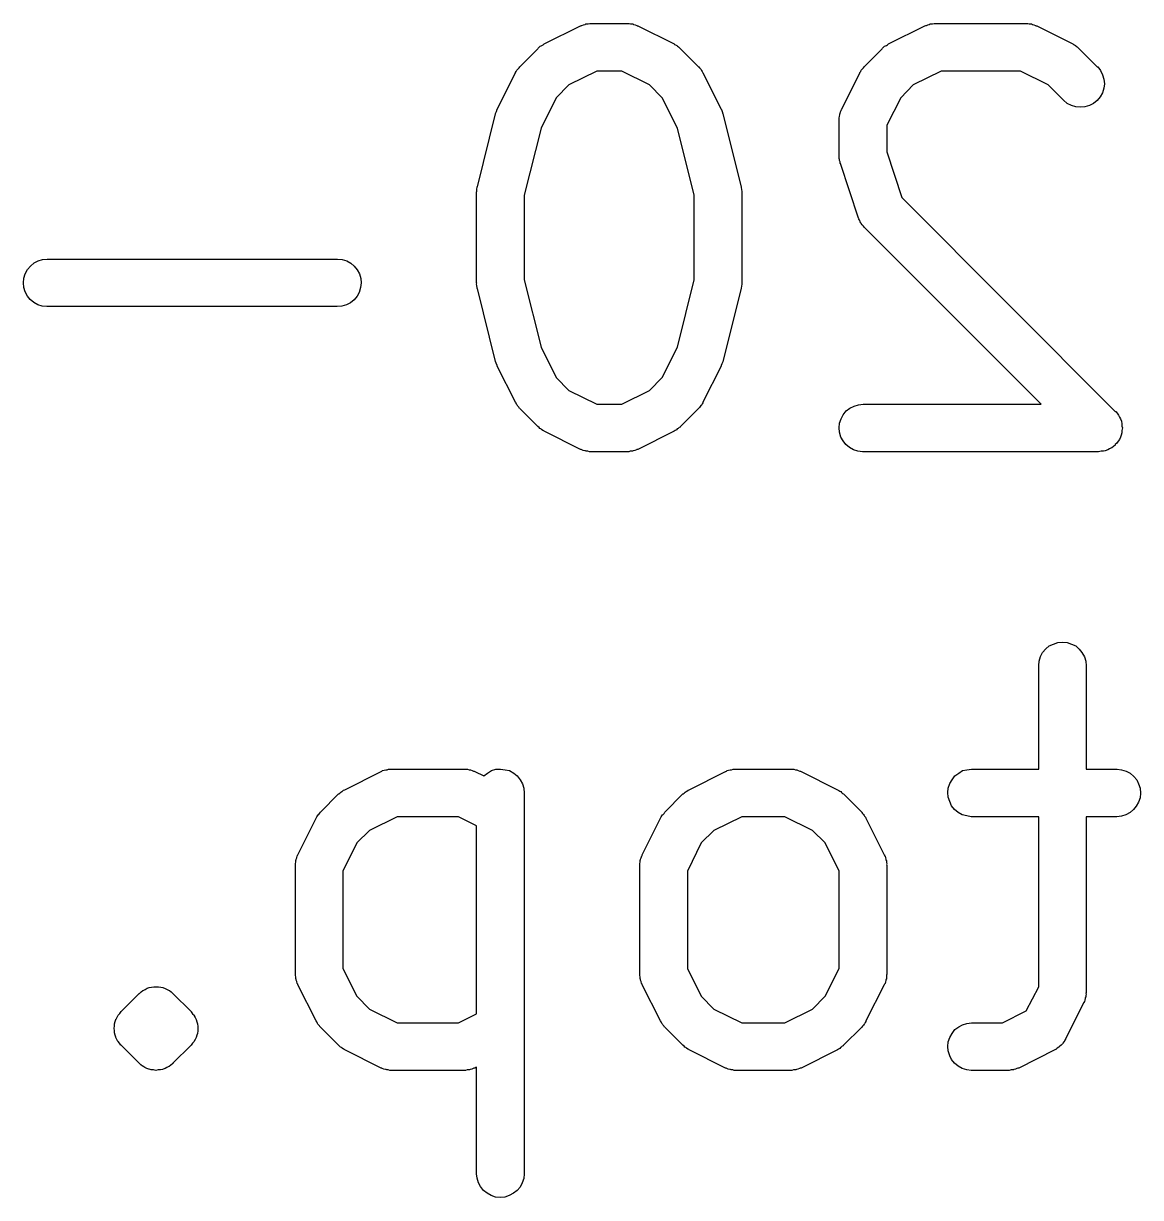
# Model space of a CAD drawing. Extents: x 57 to 139, y -149 to -36.
# Drawn here: x 98.261 to 100.609, y -117.915 to -115.448 of the extents above; entities that cross this region are included whole.
import ezdxf

# ---------------------------------------------------------------- set-up
doc = ezdxf.new("R2010")
doc.units = 0
doc.layers.add('BLACK', color=7, linetype='CONTINUOUS')

msp = doc.modelspace()

# ---------------------------------------------------------------- linework, layer by layer
at = {"layer": 'BLACK', "linetype": 'CONTINUOUS'}
for p, q in [((99.3556, -115.491), (99.4318, -115.453)), ((99.4318, -115.453), (99.4325, -115.453)), ((99.4325, -115.453), (99.4338, -115.452)), ((99.4338, -115.452), (99.4351, -115.452)), ((99.4351, -115.452), (99.4384, -115.451)), ((99.4384, -115.451), (99.4416, -115.45)), ((99.4416, -115.45), (99.4431, -115.449)), ((99.4431, -115.449), (99.4445, -115.449)), ((99.4445, -115.449), (99.4479, -115.449)), ((99.4479, -115.449), (99.4513, -115.448)), ((99.4513, -115.448), (99.4527, -115.448)), ((99.4527, -115.448), (99.4542, -115.448)), ((99.4542, -115.448), (99.5304, -115.448)), ((99.5304, -115.448), (99.5311, -115.448)), ((99.5311, -115.448), (99.5325, -115.448)), ((99.5325, -115.448), (99.534, -115.448)), ((99.534, -115.448), (99.5374, -115.449)), ((99.5374, -115.449), (99.5408, -115.449)), ((99.5408, -115.449), (99.5422, -115.449)), ((99.5422, -115.449), (99.5436, -115.45)), ((99.5436, -115.45), (99.5468, -115.451)), ((99.5468, -115.451), (99.5501, -115.452)), ((99.5501, -115.452), (99.5514, -115.453)), ((99.5514, -115.453), (99.5527, -115.453)), ((99.5527, -115.453), (99.6289, -115.491)), ((100.079, -115.491), (100.156, -115.453)), ((100.156, -115.453), (100.158, -115.452)), ((100.156, -115.453), (100.156, -115.453)), ((100.158, -115.452), (100.159, -115.452)), ((100.159, -115.452), (100.162, -115.451)), ((100.162, -115.451), (100.165, -115.45)), ((100.165, -115.45), (100.167, -115.449)), ((100.167, -115.449), (100.168, -115.449)), ((100.168, -115.449), (100.172, -115.449)), ((100.172, -115.449), (100.175, -115.448)), ((100.175, -115.448), (100.177, -115.448)), ((100.177, -115.448), (100.178, -115.448)), ((100.178, -115.448), (100.368, -115.448)), ((100.368, -115.448), (100.369, -115.448)), ((100.369, -115.448), (100.371, -115.448)), ((100.371, -115.448), (100.372, -115.448)), ((100.372, -115.448), (100.375, -115.449)), ((100.375, -115.449), (100.379, -115.449)), ((100.379, -115.449), (100.38, -115.449)), ((100.38, -115.449), (100.382, -115.45)), ((100.382, -115.45), (100.385, -115.451)), ((100.385, -115.451), (100.388, -115.452)), ((100.388, -115.452), (100.389, -115.453)), ((100.389, -115.453), (100.391, -115.453)), ((100.391, -115.453), (100.467, -115.491)), ((99.3045, -115.539), (99.3426, -115.501)), ((99.3426, -115.501), (99.3431, -115.5)), ((99.3431, -115.5), (99.3453, -115.498)), ((99.3453, -115.498), (99.3474, -115.496)), ((99.3474, -115.496), (99.3491, -115.495)), ((99.3491, -115.495), (99.3508, -115.494)), ((99.3508, -115.494), (99.3533, -115.493)), ((99.3533, -115.493), (99.3556, -115.491)), ((99.6289, -115.491), (99.6296, -115.492)), ((99.6296, -115.492), (99.6319, -115.493)), ((99.6319, -115.493), (99.6344, -115.494)), ((99.6344, -115.494), (99.636, -115.496)), ((99.636, -115.496), (99.6377, -115.497)), ((99.6377, -115.497), (99.6398, -115.499)), ((99.6398, -115.499), (99.6419, -115.501)), ((99.6419, -115.501), (99.68, -115.539)), ((100.028, -115.539), (100.066, -115.501)), ((100.066, -115.501), (100.067, -115.5)), ((100.067, -115.5), (100.069, -115.498)), ((100.069, -115.498), (100.071, -115.496)), ((100.071, -115.496), (100.073, -115.495)), ((100.073, -115.495), (100.075, -115.494)), ((100.075, -115.494), (100.077, -115.493)), ((100.077, -115.493), (100.079, -115.491)), ((100.467, -115.491), (100.468, -115.492)), ((100.468, -115.492), (100.47, -115.493)), ((100.47, -115.493), (100.472, -115.494)), ((100.472, -115.494), (100.474, -115.496)), ((100.474, -115.496), (100.476, -115.497)), ((100.476, -115.497), (100.478, -115.499)), ((100.478, -115.499), (100.48, -115.501)), ((100.48, -115.501), (100.518, -115.539)), ((99.2571, -115.628), (99.2952, -115.552)), ((99.2952, -115.552), (99.2955, -115.551)), ((99.2955, -115.551), (99.297, -115.549)), ((99.297, -115.549), (99.2984, -115.546)), ((99.2984, -115.546), (99.2997, -115.545)), ((99.2997, -115.545), (99.3008, -115.543)), ((99.3008, -115.543), (99.3028, -115.541)), ((99.3028, -115.541), (99.3045, -115.539)), ((99.466, -115.548), (99.4076, -115.577)), ((99.5186, -115.548), (99.466, -115.548)), ((99.577, -115.577), (99.5186, -115.548)), ((99.68, -115.539), (99.6805, -115.539)), ((99.6805, -115.539), (99.6823, -115.541)), ((99.6823, -115.541), (99.6842, -115.543)), ((99.6842, -115.543), (99.6853, -115.545)), ((99.6853, -115.545), (99.6866, -115.547)), ((99.6866, -115.547), (99.6879, -115.549)), ((99.6879, -115.549), (99.6894, -115.552)), ((99.6894, -115.552), (99.7275, -115.628)), ((99.9809, -115.628), (100.019, -115.552)), ((100.019, -115.551), (100.021, -115.549)), ((100.019, -115.552), (100.019, -115.551)), ((100.021, -115.549), (100.022, -115.546)), ((100.022, -115.546), (100.023, -115.545)), ((100.023, -115.545), (100.025, -115.543)), ((100.025, -115.543), (100.027, -115.541)), ((100.027, -115.541), (100.028, -115.539)), ((100.19, -115.548), (100.131, -115.577)), ((100.357, -115.548), (100.19, -115.548)), ((100.415, -115.577), (100.357, -115.548)), ((100.518, -115.539), (100.519, -115.539)), ((100.519, -115.539), (100.525, -115.547)), ((100.525, -115.547), (100.529, -115.556)), ((99.4076, -115.577), (99.381, -115.604)), ((99.6036, -115.604), (99.577, -115.577)), ((100.131, -115.577), (100.105, -115.604)), ((100.447, -115.609), (100.415, -115.577)), ((100.529, -115.556), (100.532, -115.565)), ((100.532, -115.565), (100.533, -115.575)), ((100.533, -115.575), (100.532, -115.584)), ((100.524, -115.602), (100.518, -115.61)), ((100.529, -115.594), (100.524, -115.602)), ((100.532, -115.584), (100.529, -115.594)), ((99.2553, -115.633), (99.2569, -115.628)), ((99.2569, -115.628), (99.257, -115.628)), ((99.257, -115.628), (99.2571, -115.628)), ((99.381, -115.604), (99.349, -115.668)), ((99.6356, -115.668), (99.6036, -115.604)), ((99.7275, -115.628), (99.7278, -115.629)), ((99.9804, -115.629), (99.9809, -115.628)), ((100.105, -115.604), (100.076, -115.662)), ((100.455, -115.616), (100.447, -115.609)), ((100.464, -115.62), (100.455, -115.616)), ((100.473, -115.623), (100.464, -115.62)), ((100.483, -115.624), (100.473, -115.623)), ((100.492, -115.623), (100.483, -115.624)), ((100.502, -115.62), (100.492, -115.623)), ((100.51, -115.616), (100.502, -115.62)), ((100.518, -115.61), (100.51, -115.616)), ((99.2152, -115.791), (99.2533, -115.638)), ((99.2533, -115.638), (99.2535, -115.637)), ((99.2535, -115.637), (99.2536, -115.637)), ((99.2536, -115.637), (99.2553, -115.633)), ((99.2536, -115.637), (99.2536, -115.637)), ((99.7278, -115.629), (99.7279, -115.629)), ((99.7279, -115.629), (99.728, -115.629)), ((99.728, -115.629), (99.7296, -115.633)), ((99.7296, -115.633), (99.7312, -115.638)), ((99.7312, -115.638), (99.7312, -115.638)), ((99.7312, -115.638), (99.7313, -115.638)), ((99.7313, -115.638), (99.7694, -115.791)), ((99.9756, -115.65), (99.9758, -115.648)), ((99.9756, -115.726), (99.9756, -115.65)), ((99.9756, -115.65), (99.9756, -115.65)), ((99.9758, -115.647), (99.9763, -115.643)), ((99.9758, -115.648), (99.9758, -115.647)), ((99.9763, -115.643), (99.9767, -115.64)), ((99.9767, -115.64), (99.9772, -115.638)), ((99.9772, -115.638), (99.9774, -115.637)), ((99.9774, -115.637), (99.9786, -115.634)), ((99.9786, -115.634), (99.9797, -115.631)), ((99.9797, -115.631), (99.9804, -115.629)), ((99.349, -115.668), (99.3137, -115.809)), ((99.6709, -115.809), (99.6356, -115.668)), ((100.076, -115.662), (100.076, -115.718)), ((99.9759, -115.729), (99.9756, -115.726)), ((100.076, -115.718), (100.107, -115.814)), ((99.9759, -115.732), (99.9759, -115.729)), ((99.9764, -115.734), (99.9759, -115.732)), ((99.9766, -115.736), (99.9764, -115.734)), ((99.9774, -115.739), (99.9766, -115.736)), ((99.978, -115.742), (99.9774, -115.739)), ((99.9782, -115.742), (99.978, -115.742)), ((100.016, -115.857), (99.9782, -115.742)), ((99.2138, -115.8), (99.2144, -115.796)), ((99.2138, -115.801), (99.2138, -115.8)), ((99.2144, -115.796), (99.2148, -115.792)), ((99.2148, -115.792), (99.2151, -115.791)), ((99.2151, -115.791), (99.2152, -115.791)), ((99.7694, -115.791), (99.7695, -115.791)), ((99.7695, -115.791), (99.7696, -115.792)), ((99.7696, -115.792), (99.7699, -115.793)), ((99.7699, -115.793), (99.7703, -115.797)), ((99.7703, -115.797), (99.7708, -115.801)), ((99.2137, -115.802), (99.2138, -115.801)), ((99.2137, -115.803), (99.2137, -115.802)), ((99.2137, -115.993), (99.2137, -115.803)), ((99.3137, -115.809), (99.3137, -115.987)), ((99.6709, -115.987), (99.6709, -115.809)), ((99.7708, -115.801), (99.7708, -115.802)), ((99.7708, -115.802), (99.7709, -115.803)), ((99.7709, -115.803), (99.7709, -115.993)), ((100.107, -115.814), (100.556, -116.263)), ((100.017, -115.858), (100.016, -115.857)), ((100.017, -115.859), (100.017, -115.858)), ((100.019, -115.862), (100.017, -115.859)), ((100.02, -115.865), (100.019, -115.862)), ((100.021, -115.867), (100.02, -115.865)), ((100.022, -115.868), (100.021, -115.867)), ((100.024, -115.871), (100.022, -115.868)), ((100.026, -115.873), (100.024, -115.871)), ((100.027, -115.874), (100.026, -115.873)), ((100.028, -115.876), (100.027, -115.874)), ((100.4, -116.248), (100.028, -115.876)), ((100.028, -115.876), (100.028, -115.876)), ((98.2837, -115.951), (98.2923, -115.947)), ((98.2923, -115.947), (98.3016, -115.944)), ((98.3016, -115.944), (98.3113, -115.943)), ((98.3113, -115.943), (98.9209, -115.943)), ((98.9209, -115.943), (98.9216, -115.943)), ((98.9216, -115.943), (98.9313, -115.944)), ((98.9313, -115.944), (98.9406, -115.947)), ((98.9406, -115.947), (98.9491, -115.952)), ((98.2652, -115.974), (98.2699, -115.965)), ((98.2699, -115.965), (98.2761, -115.958)), ((98.2761, -115.958), (98.2837, -115.951)), ((98.9491, -115.952), (98.9566, -115.958)), ((98.9566, -115.958), (98.9627, -115.966)), ((98.9627, -115.966), (98.9672, -115.974)), ((98.2613, -115.993), (98.2624, -115.983)), ((98.2622, -116.003), (98.2613, -115.993)), ((98.2624, -115.983), (98.2652, -115.974)), ((98.9672, -115.974), (98.97, -115.984)), ((98.9709, -115.993), (98.9698, -116.003)), ((98.97, -115.984), (98.9709, -115.993)), ((99.2138, -115.994), (99.2137, -115.993)), ((99.2137, -115.995), (99.2138, -115.994)), ((99.2143, -115.999), (99.2137, -115.995)), ((99.3137, -115.987), (99.349, -116.128)), ((99.6356, -116.128), (99.6709, -115.987)), ((99.7708, -115.996), (99.7702, -116)), ((99.7709, -115.994), (99.7708, -115.995)), ((99.7708, -115.995), (99.7708, -115.996)), ((99.7709, -115.993), (99.7709, -115.994)), ((98.265, -116.012), (98.2622, -116.003)), ((98.2695, -116.021), (98.265, -116.012)), ((98.2756, -116.028), (98.2695, -116.021)), ((98.9623, -116.021), (98.9561, -116.029)), ((98.9669, -116.013), (98.9623, -116.021)), ((98.9698, -116.003), (98.9669, -116.013)), ((99.2147, -116.003), (99.2143, -115.999)), ((99.2149, -116.004), (99.2147, -116.003)), ((99.215, -116.005), (99.2149, -116.004)), ((99.2152, -116.005), (99.215, -116.005)), ((99.2533, -116.158), (99.2152, -116.005)), ((99.7694, -116.005), (99.7313, -116.158)), ((99.7695, -116.004), (99.7694, -116.005)), ((99.7698, -116.004), (99.7695, -116.004)), ((99.7702, -116), (99.7698, -116.004)), ((98.2831, -116.034), (98.2756, -116.028)), ((98.2916, -116.039), (98.2831, -116.034)), ((98.3009, -116.042), (98.2916, -116.039)), ((98.3106, -116.043), (98.3009, -116.042)), ((98.3113, -116.043), (98.3106, -116.043)), ((98.9209, -116.043), (98.3113, -116.043)), ((98.9306, -116.042), (98.9209, -116.043)), ((98.9399, -116.039), (98.9306, -116.042)), ((98.9485, -116.035), (98.9399, -116.039)), ((98.9561, -116.029), (98.9485, -116.035)), ((99.349, -116.128), (99.381, -116.192)), ((99.6036, -116.192), (99.6356, -116.128)), ((99.2534, -116.158), (99.2533, -116.158)), ((99.255, -116.162), (99.2534, -116.158)), ((99.2534, -116.158), (99.2534, -116.158)), ((99.2566, -116.167), (99.255, -116.162)), ((99.2567, -116.167), (99.2566, -116.167)), ((99.2568, -116.167), (99.2567, -116.167)), ((99.2571, -116.168), (99.2568, -116.167)), ((99.2952, -116.244), (99.2571, -116.168)), ((99.7275, -116.168), (99.6894, -116.244)), ((99.7276, -116.168), (99.7275, -116.168)), ((99.7277, -116.167), (99.7276, -116.168)), ((99.7293, -116.163), (99.7277, -116.167)), ((99.731, -116.159), (99.7293, -116.163)), ((99.7311, -116.158), (99.731, -116.159)), ((99.731, -116.159), (99.731, -116.159)), ((99.7313, -116.158), (99.7311, -116.158)), ((99.381, -116.192), (99.4076, -116.219)), ((99.577, -116.219), (99.6036, -116.192)), ((99.4076, -116.219), (99.466, -116.248)), ((99.5186, -116.248), (99.577, -116.219)), ((99.2967, -116.246), (99.2952, -116.244)), ((99.6891, -116.245), (99.6875, -116.247)), ((99.6894, -116.244), (99.6891, -116.245)), ((99.298, -116.249), (99.2967, -116.246)), ((99.2993, -116.251), (99.298, -116.249)), ((99.3004, -116.252), (99.2993, -116.251)), ((99.3023, -116.254), (99.3004, -116.252)), ((99.3041, -116.257), (99.3023, -116.254)), ((99.3045, -116.257), (99.3041, -116.257)), ((99.3426, -116.295), (99.3045, -116.257)), ((99.466, -116.248), (99.5186, -116.248)), ((99.68, -116.257), (99.6419, -116.295)), ((99.6818, -116.255), (99.68, -116.257)), ((99.6838, -116.253), (99.6818, -116.255)), ((99.6849, -116.251), (99.6838, -116.253)), ((99.6862, -116.25), (99.6849, -116.251)), ((99.6875, -116.247), (99.6862, -116.25)), ((99.9842, -116.27), (99.9904, -116.262)), ((99.9904, -116.262), (99.9979, -116.256)), ((99.9979, -116.256), (100.007, -116.252)), ((100.007, -116.252), (100.016, -116.249)), ((100.016, -116.249), (100.026, -116.248)), ((100.026, -116.248), (100.4, -116.248)), ((100.556, -116.263), (100.557, -116.263)), ((100.557, -116.263), (100.557, -116.263)), ((100.557, -116.263), (100.557, -116.263)), ((100.557, -116.263), (100.557, -116.263)), ((100.557, -116.263), (100.56, -116.267)), ((100.56, -116.267), (100.563, -116.271)), ((99.9756, -116.298), (99.9766, -116.288)), ((99.9766, -116.288), (99.9795, -116.279)), ((99.9795, -116.279), (99.9842, -116.27)), ((100.563, -116.271), (100.563, -116.271)), ((100.563, -116.271), (100.563, -116.271)), ((100.563, -116.271), (100.565, -116.275)), ((100.565, -116.275), (100.567, -116.279)), ((100.567, -116.279), (100.567, -116.279)), ((100.567, -116.279), (100.567, -116.279)), ((100.567, -116.279), (100.569, -116.284)), ((100.569, -116.284), (100.57, -116.289)), ((100.57, -116.289), (100.57, -116.289)), ((100.57, -116.289), (100.57, -116.289)), ((100.57, -116.289), (100.57, -116.294)), ((100.57, -116.294), (100.571, -116.298)), ((99.3448, -116.297), (99.3426, -116.295)), ((99.3468, -116.299), (99.3448, -116.297)), ((99.3486, -116.3), (99.3468, -116.299)), ((99.3502, -116.301), (99.3486, -116.3)), ((99.3527, -116.303), (99.3502, -116.301)), ((99.355, -116.304), (99.3527, -116.303)), ((99.3556, -116.305), (99.355, -116.304)), ((99.4318, -116.343), (99.3556, -116.305)), ((99.6289, -116.305), (99.5527, -116.343)), ((99.6313, -116.303), (99.6289, -116.305)), ((99.6338, -116.302), (99.6313, -116.303)), ((99.6354, -116.3), (99.6338, -116.302)), ((99.6372, -116.299), (99.6354, -116.3)), ((99.6392, -116.297), (99.6372, -116.299)), ((99.6414, -116.296), (99.6392, -116.297)), ((99.6419, -116.295), (99.6414, -116.296)), ((99.9765, -116.307), (99.9756, -116.298)), ((99.9793, -116.317), (99.9765, -116.307)), ((99.9838, -116.325), (99.9793, -116.317)), ((100.567, -116.317), (100.565, -116.322)), ((100.568, -116.313), (100.567, -116.317)), ((100.567, -116.317), (100.567, -116.317)), ((100.567, -116.317), (100.567, -116.317)), ((100.57, -116.308), (100.568, -116.313)), ((100.571, -116.298), (100.57, -116.303)), ((100.57, -116.303), (100.57, -116.308)), ((100.57, -116.308), (100.57, -116.308)), ((100.57, -116.308), (100.57, -116.308)), ((100.571, -116.298), (100.571, -116.298)), ((100.571, -116.298), (100.571, -116.298)), ((99.4332, -116.343), (99.4318, -116.343)), ((99.4345, -116.344), (99.4332, -116.343)), ((99.5507, -116.343), (99.5494, -116.344)), ((99.5521, -116.343), (99.5507, -116.343)), ((99.5527, -116.343), (99.5521, -116.343)), ((99.9899, -116.333), (99.9838, -116.325)), ((99.9974, -116.339), (99.9899, -116.333)), ((100.006, -116.344), (99.9974, -116.339)), ((100.544, -116.342), (100.54, -116.344)), ((100.548, -116.34), (100.544, -116.342)), ((100.549, -116.34), (100.548, -116.34)), ((100.548, -116.34), (100.548, -116.34)), ((100.552, -116.337), (100.549, -116.34)), ((100.556, -116.334), (100.552, -116.337)), ((100.559, -116.33), (100.556, -116.333)), ((100.556, -116.333), (100.556, -116.333)), ((100.556, -116.333), (100.556, -116.334)), ((100.562, -116.326), (100.559, -116.33)), ((100.565, -116.322), (100.562, -116.326)), ((100.562, -116.326), (100.562, -116.326)), ((100.562, -116.326), (100.562, -116.326)), ((99.4378, -116.345), (99.4345, -116.344)), ((99.4409, -116.346), (99.4378, -116.345)), ((99.4424, -116.346), (99.4409, -116.346)), ((99.4438, -116.347), (99.4424, -116.346)), ((99.4472, -116.347), (99.4438, -116.347)), ((99.4506, -116.348), (99.4472, -116.347)), ((99.452, -116.348), (99.4506, -116.348)), ((99.4535, -116.348), (99.452, -116.348)), ((99.4542, -116.348), (99.4535, -116.348)), ((99.5304, -116.348), (99.4542, -116.348)), ((99.5318, -116.348), (99.5304, -116.348)), ((99.5333, -116.348), (99.5318, -116.348)), ((99.5367, -116.347), (99.5333, -116.348)), ((99.5401, -116.347), (99.5367, -116.347)), ((99.5415, -116.347), (99.5401, -116.347)), ((99.543, -116.346), (99.5415, -116.347)), ((99.5462, -116.345), (99.543, -116.346)), ((99.5494, -116.344), (99.5462, -116.345)), ((100.015, -116.347), (100.006, -116.344)), ((100.025, -116.348), (100.015, -116.347)), ((100.026, -116.348), (100.025, -116.348)), ((100.521, -116.348), (100.026, -116.348)), ((100.526, -116.347), (100.521, -116.348)), ((100.53, -116.347), (100.526, -116.347)), ((100.531, -116.347), (100.53, -116.347)), ((100.53, -116.347), (100.53, -116.347)), ((100.535, -116.346), (100.531, -116.347)), ((100.54, -116.344), (100.535, -116.346)), ((100.54, -116.344), (100.54, -116.344)), ((100.54, -116.344), (100.54, -116.344)), ((100.403, -116.77), (100.41, -116.762)), ((100.41, -116.762), (100.417, -116.756)), ((100.417, -116.756), (100.426, -116.752)), ((100.426, -116.752), (100.435, -116.749)), ((100.435, -116.749), (100.445, -116.748)), ((100.445, -116.748), (100.455, -116.749)), ((100.455, -116.749), (100.464, -116.752)), ((100.464, -116.752), (100.473, -116.756)), ((100.473, -116.756), (100.48, -116.763)), ((100.48, -116.763), (100.486, -116.77)), ((100.396, -116.788), (100.399, -116.778)), ((100.399, -116.778), (100.403, -116.77)), ((100.486, -116.77), (100.491, -116.779)), ((100.491, -116.779), (100.494, -116.788)), ((100.395, -116.797), (100.396, -116.788)), ((100.395, -116.798), (100.395, -116.797)), ((100.395, -117.015), (100.395, -116.798)), ((100.494, -116.788), (100.495, -116.798)), ((100.495, -116.798), (100.495, -117.015)), ((98.9366, -117.058), (99.0128, -117.02)), ((99.0128, -117.02), (99.0134, -117.02)), ((99.0134, -117.02), (99.0148, -117.019)), ((99.0148, -117.019), (99.0161, -117.018)), ((99.0161, -117.018), (99.0194, -117.017)), ((99.0194, -117.017), (99.0226, -117.016)), ((99.0226, -117.016), (99.024, -117.016)), ((99.024, -117.016), (99.0254, -117.016)), ((99.0254, -117.016), (99.0288, -117.015)), ((99.0288, -117.015), (99.0322, -117.015)), ((99.0322, -117.015), (99.0337, -117.015)), ((99.0337, -117.015), (99.0351, -117.015)), ((99.0351, -117.015), (99.1875, -117.015)), ((99.1875, -117.015), (99.1882, -117.015)), ((99.1882, -117.015), (99.1897, -117.015)), ((99.1897, -117.015), (99.1912, -117.015)), ((99.1912, -117.015), (99.1945, -117.015)), ((99.1945, -117.015), (99.1979, -117.016)), ((99.1979, -117.016), (99.1993, -117.016)), ((99.1993, -117.016), (99.2008, -117.016)), ((99.2008, -117.016), (99.204, -117.018)), ((99.204, -117.018), (99.2072, -117.019)), ((99.2072, -117.019), (99.2085, -117.019)), ((99.2085, -117.019), (99.2099, -117.02)), ((99.2099, -117.02), (99.2285, -117.029)), ((99.2285, -117.029), (99.2287, -117.029)), ((99.2287, -117.029), (99.2363, -117.023)), ((99.2363, -117.023), (99.245, -117.018)), ((99.245, -117.018), (99.2543, -117.015)), ((99.2543, -117.015), (99.2641, -117.015)), ((99.2641, -117.015), (99.2738, -117.016)), ((99.2738, -117.016), (99.2831, -117.018)), ((99.2831, -117.018), (99.2917, -117.023)), ((99.2917, -117.023), (99.2992, -117.029)), ((99.2992, -117.029), (99.3054, -117.037)), ((99.6604, -117.058), (99.7366, -117.02)), ((99.7366, -117.02), (99.7372, -117.02)), ((99.7372, -117.02), (99.7386, -117.019)), ((99.7386, -117.019), (99.7399, -117.018)), ((99.7399, -117.018), (99.7432, -117.017)), ((99.7432, -117.017), (99.7464, -117.016)), ((99.7464, -117.016), (99.7478, -117.016)), ((99.7478, -117.016), (99.7492, -117.016)), ((99.7492, -117.016), (99.7526, -117.015)), ((99.7526, -117.015), (99.756, -117.015)), ((99.756, -117.015), (99.7575, -117.015)), ((99.7575, -117.015), (99.759, -117.015)), ((99.759, -117.015), (99.8732, -117.015)), ((99.8732, -117.015), (99.8739, -117.015)), ((99.8739, -117.015), (99.8754, -117.015)), ((99.8754, -117.015), (99.8769, -117.015)), ((99.8769, -117.015), (99.8802, -117.015)), ((99.8802, -117.015), (99.8836, -117.016)), ((99.8836, -117.016), (99.885, -117.016)), ((99.885, -117.016), (99.8865, -117.016)), ((99.8865, -117.016), (99.8897, -117.018)), ((99.8897, -117.018), (99.8929, -117.019)), ((99.8929, -117.019), (99.8942, -117.019)), ((99.8942, -117.019), (99.8956, -117.02)), ((99.8956, -117.02), (99.9718, -117.058)), ((100.213, -117.037), (100.219, -117.029)), ((100.219, -117.029), (100.227, -117.023)), ((100.227, -117.023), (100.235, -117.018)), ((100.235, -117.018), (100.244, -117.016)), ((100.244, -117.016), (100.254, -117.015)), ((100.254, -117.015), (100.395, -117.015)), ((100.495, -117.015), (100.559, -117.015)), ((100.559, -117.015), (100.56, -117.015)), ((100.56, -117.015), (100.569, -117.016)), ((100.569, -117.016), (100.579, -117.019)), ((100.579, -117.019), (100.587, -117.023)), ((100.587, -117.023), (100.595, -117.03)), ((100.595, -117.03), (100.601, -117.037)), ((98.9317, -117.061), (98.9342, -117.059)), ((98.9342, -117.059), (98.9366, -117.058)), ((99.3054, -117.037), (99.3099, -117.046)), ((99.3099, -117.046), (99.3128, -117.055)), ((99.3128, -117.055), (99.3137, -117.065)), ((99.6555, -117.061), (99.658, -117.059)), ((99.658, -117.059), (99.6604, -117.058)), ((99.9718, -117.058), (99.9724, -117.058)), ((99.9724, -117.058), (99.9748, -117.06)), ((100.204, -117.064), (100.205, -117.055)), ((100.205, -117.055), (100.208, -117.045)), ((100.208, -117.045), (100.213, -117.037)), ((100.601, -117.037), (100.605, -117.046)), ((100.605, -117.046), (100.608, -117.055)), ((100.608, -117.055), (100.609, -117.065)), ((98.8855, -117.105), (98.9236, -117.067)), ((98.9236, -117.067), (98.9241, -117.067)), ((98.9241, -117.067), (98.9263, -117.065)), ((98.9263, -117.065), (98.9283, -117.063)), ((98.9283, -117.063), (98.9301, -117.062)), ((98.9301, -117.062), (98.9317, -117.061)), ((99.3137, -117.065), (99.3137, -117.865)), ((99.6093, -117.105), (99.6474, -117.067)), ((99.6474, -117.067), (99.6479, -117.067)), ((99.6479, -117.067), (99.6501, -117.065)), ((99.6501, -117.065), (99.6521, -117.063)), ((99.6521, -117.063), (99.6539, -117.062)), ((99.6539, -117.062), (99.6555, -117.061)), ((99.9748, -117.06), (99.9772, -117.061)), ((99.9772, -117.061), (99.9789, -117.062)), ((99.9789, -117.062), (99.9806, -117.064)), ((99.9806, -117.064), (99.9826, -117.066)), ((99.9826, -117.066), (99.9848, -117.067)), ((99.9848, -117.067), (100.023, -117.105)), ((100.205, -117.074), (100.204, -117.064)), ((100.208, -117.083), (100.205, -117.074)), ((100.212, -117.092), (100.208, -117.083)), ((100.608, -117.075), (100.605, -117.084)), ((100.609, -117.065), (100.608, -117.075)), ((98.8818, -117.11), (98.8837, -117.108)), ((98.8837, -117.108), (98.8855, -117.105)), ((99.6056, -117.11), (99.6075, -117.108)), ((99.6075, -117.108), (99.6093, -117.105)), ((100.023, -117.105), (100.023, -117.106)), ((100.023, -117.106), (100.025, -117.108)), ((100.025, -117.108), (100.027, -117.11)), ((100.218, -117.1), (100.212, -117.092)), ((100.226, -117.106), (100.218, -117.1)), ((100.234, -117.111), (100.226, -117.106)), ((100.587, -117.106), (100.578, -117.111)), ((100.594, -117.1), (100.587, -117.106)), ((100.6, -117.093), (100.594, -117.1)), ((100.605, -117.084), (100.6, -117.093)), ((98.838, -117.195), (98.8761, -117.118)), ((98.8761, -117.118), (98.8765, -117.118)), ((98.8765, -117.118), (98.878, -117.115)), ((98.878, -117.115), (98.8793, -117.113)), ((98.8793, -117.113), (98.8806, -117.111)), ((98.8806, -117.111), (98.8818, -117.11)), ((99.0469, -117.115), (98.9886, -117.144)), ((99.1757, -117.115), (99.0469, -117.115)), ((99.2137, -117.134), (99.1757, -117.115)), ((99.5618, -117.195), (99.5999, -117.118)), ((99.5999, -117.118), (99.6003, -117.118)), ((99.6003, -117.118), (99.6018, -117.115)), ((99.6018, -117.115), (99.6031, -117.113)), ((99.6031, -117.113), (99.6044, -117.111)), ((99.6044, -117.111), (99.6056, -117.11)), ((99.7708, -117.115), (99.7124, -117.144)), ((99.8614, -117.115), (99.7708, -117.115)), ((99.9198, -117.144), (99.8614, -117.115)), ((100.027, -117.11), (100.028, -117.112)), ((100.028, -117.112), (100.029, -117.114)), ((100.029, -117.114), (100.031, -117.116)), ((100.031, -117.116), (100.032, -117.118)), ((100.032, -117.118), (100.07, -117.195)), ((100.244, -117.113), (100.234, -117.111)), ((100.253, -117.115), (100.244, -117.113)), ((100.254, -117.115), (100.253, -117.115)), ((100.395, -117.115), (100.254, -117.115)), ((100.395, -117.472), (100.395, -117.115)), ((100.559, -117.115), (100.495, -117.115)), ((100.495, -117.115), (100.495, -117.484)), ((100.569, -117.114), (100.559, -117.115)), ((100.578, -117.111), (100.569, -117.114)), ((98.9886, -117.144), (98.962, -117.17)), ((99.2137, -117.529), (99.2137, -117.134)), ((99.7124, -117.144), (99.6858, -117.17)), ((99.9464, -117.17), (99.9198, -117.144)), ((98.962, -117.17), (98.9328, -117.229)), ((99.6858, -117.17), (99.6566, -117.229)), ((99.9756, -117.229), (99.9464, -117.17)), ((98.8335, -117.21), (98.8339, -117.207)), ((98.8339, -117.207), (98.8343, -117.205)), ((98.8343, -117.205), (98.8345, -117.204)), ((98.8345, -117.204), (98.8358, -117.201)), ((98.8358, -117.201), (98.8368, -117.197)), ((98.8368, -117.197), (98.8375, -117.196)), ((98.8375, -117.196), (98.838, -117.195)), ((99.5573, -117.21), (99.5577, -117.207)), ((99.5577, -117.207), (99.5581, -117.205)), ((99.5581, -117.205), (99.5584, -117.204)), ((99.5584, -117.204), (99.5596, -117.201)), ((99.5596, -117.201), (99.5606, -117.197)), ((99.5606, -117.197), (99.5613, -117.196)), ((99.5613, -117.196), (99.5618, -117.195)), ((100.07, -117.195), (100.071, -117.195)), ((100.071, -117.195), (100.071, -117.197)), ((100.071, -117.197), (100.072, -117.198)), ((100.072, -117.198), (100.073, -117.201)), ((100.073, -117.201), (100.074, -117.204)), ((100.074, -117.204), (100.074, -117.206)), ((100.074, -117.206), (100.075, -117.207)), ((100.075, -117.207), (100.075, -117.211)), ((98.8328, -117.216), (98.8329, -117.215)), ((98.8328, -117.217), (98.8328, -117.216)), ((98.8328, -117.446), (98.8328, -117.217)), ((98.8329, -117.213), (98.8335, -117.21)), ((98.8329, -117.215), (98.8329, -117.213)), ((98.9328, -117.229), (98.9328, -117.434)), ((99.5566, -117.216), (99.5567, -117.215)), ((99.5566, -117.217), (99.5566, -117.216)), ((99.5566, -117.446), (99.5566, -117.217)), ((99.5567, -117.213), (99.5573, -117.21)), ((99.5567, -117.215), (99.5567, -117.213)), ((99.6566, -117.229), (99.6566, -117.434)), ((99.9756, -117.434), (99.9756, -117.229)), ((100.075, -117.211), (100.076, -117.214)), ((100.076, -117.214), (100.075, -117.215)), ((100.075, -117.215), (100.076, -117.217)), ((100.076, -117.217), (100.076, -117.446)), ((98.8329, -117.447), (98.8328, -117.446)), ((98.8328, -117.448), (98.8329, -117.447)), ((98.8334, -117.452), (98.8328, -117.448)), ((98.8337, -117.455), (98.8334, -117.452)), ((98.9328, -117.434), (98.962, -117.492)), ((99.5567, -117.447), (99.5566, -117.446)), ((99.5567, -117.448), (99.5567, -117.447)), ((99.5572, -117.452), (99.5567, -117.448)), ((99.5575, -117.455), (99.5572, -117.452)), ((99.6566, -117.434), (99.6858, -117.492)), ((99.9464, -117.492), (99.9756, -117.434)), ((100.076, -117.446), (100.075, -117.448)), ((100.075, -117.448), (100.075, -117.449)), ((100.075, -117.449), (100.075, -117.453)), ((100.075, -117.453), (100.075, -117.456)), ((100.076, -117.446), (100.076, -117.446)), ((98.5127, -117.48), (98.5168, -117.478)), ((98.5168, -117.478), (98.521, -117.475)), ((98.521, -117.475), (98.5211, -117.475)), ((98.5211, -117.475), (98.5212, -117.475)), ((98.5212, -117.475), (98.5213, -117.475)), ((98.5213, -117.475), (98.5258, -117.474)), ((98.5213, -117.475), (98.5213, -117.475)), ((98.5258, -117.474), (98.5304, -117.473)), ((98.5304, -117.473), (98.5305, -117.473)), ((98.5305, -117.473), (98.5305, -117.473)), ((98.5305, -117.473), (98.5306, -117.473)), ((98.5306, -117.473), (98.5307, -117.473)), ((98.5307, -117.473), (98.5352, -117.472)), ((98.5352, -117.472), (98.5401, -117.472)), ((98.5401, -117.472), (98.5402, -117.472)), ((98.5402, -117.472), (98.5403, -117.472)), ((98.5403, -117.472), (98.5403, -117.472)), ((98.5403, -117.472), (98.5404, -117.472)), ((98.5404, -117.472), (98.545, -117.472)), ((98.545, -117.472), (98.5498, -117.473)), ((98.5498, -117.473), (98.5499, -117.473)), ((98.5499, -117.473), (98.55, -117.473)), ((98.55, -117.473), (98.55, -117.473)), ((98.55, -117.473), (98.5501, -117.473)), ((98.5501, -117.473), (98.5545, -117.474)), ((98.5545, -117.474), (98.5591, -117.476)), ((98.5591, -117.476), (98.5592, -117.476)), ((98.5592, -117.476), (98.5593, -117.476)), ((98.5593, -117.476), (98.5594, -117.476)), ((98.5594, -117.476), (98.5594, -117.476)), ((98.5594, -117.476), (98.5634, -117.478)), ((98.5634, -117.478), (98.5635, -117.478)), ((98.5635, -117.478), (98.5677, -117.48)), ((98.8341, -117.457), (98.8337, -117.455)), ((98.8344, -117.458), (98.8341, -117.457)), ((98.8355, -117.461), (98.8344, -117.458)), ((98.8365, -117.465), (98.8355, -117.461)), ((98.8372, -117.466), (98.8365, -117.465)), ((98.8377, -117.467), (98.8372, -117.466)), ((98.838, -117.468), (98.8377, -117.467)), ((98.8761, -117.544), (98.838, -117.468)), ((99.5579, -117.457), (99.5575, -117.455)), ((99.5582, -117.458), (99.5579, -117.457)), ((99.5594, -117.461), (99.5582, -117.458)), ((99.5603, -117.465), (99.5594, -117.461)), ((99.561, -117.466), (99.5603, -117.465)), ((99.5615, -117.467), (99.561, -117.466)), ((99.5618, -117.468), (99.5615, -117.467)), ((99.5999, -117.544), (99.5618, -117.468)), ((100.07, -117.468), (100.032, -117.544)), ((100.071, -117.467), (100.07, -117.468)), ((100.072, -117.465), (100.071, -117.467)), ((100.073, -117.462), (100.072, -117.465)), ((100.074, -117.459), (100.073, -117.462)), ((100.075, -117.456), (100.074, -117.457)), ((100.074, -117.457), (100.074, -117.459)), ((100.369, -117.523), (100.395, -117.472)), ((98.4665, -117.524), (98.5045, -117.486)), ((98.5045, -117.486), (98.5048, -117.486)), ((98.5048, -117.486), (98.5048, -117.486)), ((98.5048, -117.486), (98.5048, -117.486)), ((98.5048, -117.486), (98.5049, -117.486)), ((98.5049, -117.486), (98.5049, -117.486)), ((98.5049, -117.486), (98.5049, -117.486)), ((98.5049, -117.486), (98.505, -117.486)), ((98.505, -117.486), (98.5087, -117.483)), ((98.5087, -117.483), (98.5124, -117.48)), ((98.5124, -117.48), (98.5125, -117.48)), ((98.5125, -117.48), (98.5125, -117.48)), ((98.5125, -117.48), (98.5126, -117.48)), ((98.5126, -117.48), (98.5127, -117.48)), ((98.5677, -117.48), (98.5678, -117.48)), ((98.5678, -117.48), (98.5679, -117.48)), ((98.5679, -117.48), (98.5679, -117.48)), ((98.5679, -117.48), (98.568, -117.48)), ((98.568, -117.48), (98.5715, -117.483)), ((98.5715, -117.483), (98.5716, -117.483)), ((98.5716, -117.483), (98.5753, -117.486)), ((98.5753, -117.486), (98.6134, -117.524)), ((98.962, -117.492), (98.9886, -117.519)), ((99.6858, -117.492), (99.7124, -117.519)), ((99.9198, -117.519), (99.9464, -117.492)), ((100.491, -117.503), (100.49, -117.505)), ((100.492, -117.5), (100.491, -117.503)), ((100.493, -117.497), (100.492, -117.5)), ((100.494, -117.494), (100.493, -117.495)), ((100.493, -117.495), (100.493, -117.497)), ((100.495, -117.484), (100.494, -117.486)), ((100.494, -117.486), (100.495, -117.487)), ((100.495, -117.487), (100.494, -117.491)), ((100.494, -117.491), (100.494, -117.494)), ((100.495, -117.484), (100.495, -117.484)), ((98.4635, -117.528), (98.4665, -117.524)), ((98.6134, -117.524), (98.6136, -117.525)), ((98.6136, -117.525), (98.6136, -117.525)), ((98.6136, -117.525), (98.6136, -117.525)), ((98.6136, -117.525), (98.6138, -117.525)), ((98.6138, -117.525), (98.6168, -117.529)), ((98.9886, -117.519), (99.0469, -117.548)), ((99.7124, -117.519), (99.7708, -117.548)), ((99.8614, -117.548), (99.9198, -117.519)), ((100.319, -117.548), (100.369, -117.523)), ((100.489, -117.506), (100.451, -117.582)), ((100.49, -117.505), (100.489, -117.506)), ((98.4523, -117.555), (98.4528, -117.55)), ((98.4528, -117.55), (98.4528, -117.55)), ((98.4528, -117.55), (98.4529, -117.55)), ((98.4529, -117.55), (98.4542, -117.545)), ((98.4542, -117.545), (98.4556, -117.541)), ((98.4556, -117.541), (98.4557, -117.54)), ((98.4557, -117.54), (98.4558, -117.54)), ((98.4558, -117.54), (98.458, -117.536)), ((98.458, -117.536), (98.4603, -117.532)), ((98.4603, -117.532), (98.4604, -117.532)), ((98.4604, -117.532), (98.4605, -117.532)), ((98.4605, -117.532), (98.4635, -117.528)), ((98.6168, -117.529), (98.6197, -117.532)), ((98.6197, -117.532), (98.6198, -117.532)), ((98.6198, -117.532), (98.6199, -117.533)), ((98.6199, -117.533), (98.6221, -117.537)), ((98.6221, -117.537), (98.6243, -117.541)), ((98.6243, -117.541), (98.6243, -117.541)), ((98.6243, -117.541), (98.6244, -117.541)), ((98.6244, -117.541), (98.6257, -117.546)), ((98.6257, -117.546), (98.6271, -117.55)), ((98.6271, -117.55), (98.6271, -117.55)), ((98.6271, -117.55), (98.6271, -117.551)), ((98.6271, -117.551), (98.6276, -117.555)), ((98.8776, -117.546), (98.8761, -117.544)), ((98.8789, -117.549), (98.8776, -117.546)), ((98.8802, -117.551), (98.8789, -117.549)), ((98.8813, -117.552), (98.8802, -117.551)), ((98.8833, -117.554), (98.8813, -117.552)), ((99.0469, -117.548), (99.1757, -117.548)), ((99.1757, -117.548), (99.2137, -117.529)), ((99.6014, -117.546), (99.5999, -117.544)), ((99.6027, -117.549), (99.6014, -117.546)), ((99.604, -117.551), (99.6027, -117.549)), ((99.6051, -117.552), (99.604, -117.551)), ((99.6071, -117.554), (99.6051, -117.552)), ((99.7708, -117.548), (99.8614, -117.548)), ((100.028, -117.551), (100.027, -117.553)), ((100.029, -117.55), (100.028, -117.551)), ((100.03, -117.547), (100.029, -117.55)), ((100.032, -117.545), (100.03, -117.547)), ((100.032, -117.544), (100.032, -117.545)), ((100.227, -117.556), (100.235, -117.552)), ((100.235, -117.552), (100.244, -117.549)), ((100.244, -117.549), (100.254, -117.548)), ((100.254, -117.548), (100.319, -117.548)), ((98.4518, -117.559), (98.4523, -117.555)), ((98.4518, -117.56), (98.4518, -117.559)), ((98.4518, -117.559), (98.4518, -117.559)), ((98.4523, -117.564), (98.4518, -117.56)), ((98.4527, -117.569), (98.4523, -117.564)), ((98.4541, -117.574), (98.4527, -117.569)), ((98.4527, -117.569), (98.4527, -117.569)), ((98.4527, -117.569), (98.4527, -117.569)), ((98.4554, -117.578), (98.4541, -117.574)), ((98.6256, -117.574), (98.6242, -117.579)), ((98.6269, -117.57), (98.6256, -117.574)), ((98.627, -117.57), (98.6269, -117.57)), ((98.6275, -117.565), (98.627, -117.57)), ((98.627, -117.57), (98.627, -117.57)), ((98.628, -117.56), (98.6275, -117.565)), ((98.6276, -117.555), (98.628, -117.56)), ((98.628, -117.56), (98.628, -117.56)), ((98.628, -117.56), (98.628, -117.56)), ((98.885, -117.557), (98.8833, -117.554)), ((98.8855, -117.557), (98.885, -117.557)), ((98.9236, -117.595), (98.8855, -117.557)), ((99.6088, -117.557), (99.6071, -117.554)), ((99.6093, -117.557), (99.6088, -117.557)), ((99.6474, -117.595), (99.6093, -117.557)), ((100.023, -117.557), (99.9848, -117.595)), ((100.025, -117.555), (100.023, -117.557)), ((100.027, -117.553), (100.025, -117.555)), ((100.208, -117.579), (100.213, -117.57)), ((100.213, -117.57), (100.219, -117.562)), ((100.219, -117.562), (100.227, -117.556)), ((98.4555, -117.579), (98.4554, -117.578)), ((98.4577, -117.583), (98.4555, -117.579)), ((98.4555, -117.579), (98.4555, -117.579)), ((98.4599, -117.587), (98.4577, -117.583)), ((98.46, -117.587), (98.4599, -117.587)), ((98.4601, -117.587), (98.46, -117.587)), ((98.4631, -117.591), (98.4601, -117.587)), ((98.466, -117.595), (98.4631, -117.591)), ((98.4662, -117.595), (98.466, -117.595)), ((98.4665, -117.595), (98.4662, -117.595)), ((98.4662, -117.595), (98.4662, -117.595)), ((98.4662, -117.595), (98.4662, -117.595)), ((98.5045, -117.633), (98.4665, -117.595)), ((98.6134, -117.595), (98.5753, -117.633)), ((98.6164, -117.591), (98.6134, -117.595)), ((98.6194, -117.588), (98.6164, -117.591)), ((98.6195, -117.588), (98.6194, -117.588)), ((98.6194, -117.588), (98.6194, -117.588)), ((98.6218, -117.583), (98.6195, -117.588)), ((98.624, -117.579), (98.6218, -117.583)), ((98.6241, -117.579), (98.624, -117.579)), ((98.6242, -117.579), (98.6241, -117.579)), ((98.9258, -117.597), (98.9236, -117.595)), ((98.9278, -117.599), (98.9258, -117.597)), ((98.9295, -117.6), (98.9278, -117.599)), ((98.9311, -117.601), (98.9295, -117.6)), ((98.9336, -117.603), (98.9311, -117.601)), ((99.6496, -117.597), (99.6474, -117.595)), ((99.6516, -117.599), (99.6496, -117.597)), ((99.6533, -117.6), (99.6516, -117.599)), ((99.6549, -117.601), (99.6533, -117.6)), ((99.6574, -117.603), (99.6549, -117.601)), ((99.9783, -117.6), (99.9767, -117.602)), ((99.98, -117.599), (99.9783, -117.6)), ((99.9821, -117.597), (99.98, -117.599)), ((99.9843, -117.596), (99.9821, -117.597)), ((99.9848, -117.595), (99.9843, -117.596)), ((100.204, -117.598), (100.205, -117.588)), ((100.205, -117.607), (100.204, -117.598)), ((100.205, -117.588), (100.208, -117.579)), ((100.434, -117.601), (100.431, -117.604)), ((100.437, -117.599), (100.434, -117.601)), ((100.438, -117.599), (100.437, -117.599)), ((100.439, -117.598), (100.438, -117.599)), ((100.442, -117.595), (100.439, -117.598)), ((100.444, -117.593), (100.442, -117.595)), ((100.445, -117.592), (100.444, -117.593)), ((100.446, -117.591), (100.445, -117.592)), ((100.448, -117.588), (100.446, -117.591)), ((100.45, -117.585), (100.448, -117.588)), ((100.451, -117.583), (100.45, -117.584)), ((100.45, -117.584), (100.45, -117.585)), ((100.451, -117.582), (100.451, -117.583)), ((98.936, -117.604), (98.9336, -117.603)), ((98.9366, -117.605), (98.936, -117.604)), ((99.0128, -117.643), (98.9366, -117.605)), ((99.6598, -117.604), (99.6574, -117.603)), ((99.6604, -117.605), (99.6598, -117.604)), ((99.7366, -117.643), (99.6604, -117.605)), ((99.9718, -117.605), (99.8956, -117.643)), ((99.9742, -117.603), (99.9718, -117.605)), ((99.9767, -117.602), (99.9742, -117.603)), ((100.208, -117.617), (100.205, -117.607)), ((100.212, -117.625), (100.208, -117.617)), ((100.218, -117.633), (100.212, -117.625)), ((100.429, -117.605), (100.353, -117.643)), ((100.43, -117.604), (100.429, -117.605)), ((100.431, -117.604), (100.43, -117.604)), ((98.5082, -117.636), (98.5045, -117.633)), ((98.5118, -117.639), (98.5082, -117.636)), ((98.5082, -117.636), (98.5082, -117.636)), ((98.5119, -117.639), (98.5118, -117.639)), ((98.512, -117.639), (98.5119, -117.639)), ((98.5119, -117.639), (98.5119, -117.639)), ((98.5121, -117.639), (98.512, -117.639)), ((98.5162, -117.642), (98.5121, -117.639)), ((98.5163, -117.642), (98.5162, -117.642)), ((98.5204, -117.644), (98.5163, -117.642)), ((98.5205, -117.644), (98.5204, -117.644)), ((98.5206, -117.644), (98.5205, -117.644)), ((98.5205, -117.644), (98.5205, -117.644)), ((98.5207, -117.644), (98.5206, -117.644)), ((98.5251, -117.645), (98.5207, -117.644)), ((98.5252, -117.645), (98.5251, -117.645)), ((98.5297, -117.647), (98.5252, -117.645)), ((98.5298, -117.647), (98.5297, -117.647)), ((98.5299, -117.647), (98.5298, -117.647)), ((98.5298, -117.647), (98.5298, -117.647)), ((98.53, -117.647), (98.5299, -117.647)), ((98.5347, -117.647), (98.53, -117.647)), ((98.5394, -117.648), (98.5347, -117.647)), ((98.5347, -117.647), (98.5347, -117.647)), ((98.5395, -117.648), (98.5394, -117.648)), ((98.5396, -117.648), (98.5395, -117.648)), ((98.5397, -117.648), (98.5396, -117.648)), ((98.5396, -117.648), (98.5396, -117.648)), ((98.5444, -117.647), (98.5397, -117.648)), ((98.5491, -117.647), (98.5444, -117.647)), ((98.5492, -117.647), (98.5491, -117.647)), ((98.5493, -117.647), (98.5492, -117.647)), ((98.5494, -117.647), (98.5493, -117.647)), ((98.5538, -117.646), (98.5494, -117.647)), ((98.5494, -117.647), (98.5494, -117.647)), ((98.5585, -117.644), (98.5538, -117.646)), ((98.5586, -117.644), (98.5585, -117.644)), ((98.5587, -117.644), (98.5586, -117.644)), ((98.5586, -117.644), (98.5586, -117.644)), ((98.5588, -117.644), (98.5587, -117.644)), ((98.5628, -117.642), (98.5588, -117.644)), ((98.5671, -117.64), (98.5628, -117.642)), ((98.5672, -117.64), (98.5671, -117.64)), ((98.5673, -117.64), (98.5672, -117.64)), ((98.5674, -117.64), (98.5673, -117.64)), ((98.5711, -117.637), (98.5674, -117.64)), ((98.5674, -117.64), (98.5674, -117.64)), ((98.5748, -117.634), (98.5711, -117.637)), ((98.5749, -117.634), (98.5748, -117.634)), ((98.575, -117.634), (98.5749, -117.634)), ((98.5749, -117.634), (98.5749, -117.634)), ((98.5749, -117.634), (98.5749, -117.634)), ((98.5753, -117.633), (98.575, -117.633)), ((98.575, -117.633), (98.575, -117.634)), ((98.575, -117.634), (98.575, -117.634)), ((99.0142, -117.643), (99.0128, -117.643)), ((99.0154, -117.644), (99.0142, -117.643)), ((99.0187, -117.645), (99.0154, -117.644)), ((99.0219, -117.646), (99.0187, -117.645)), ((99.0233, -117.646), (99.0219, -117.646)), ((99.0247, -117.647), (99.0233, -117.646)), ((99.0281, -117.647), (99.0247, -117.647)), ((99.0315, -117.648), (99.0281, -117.647)), ((99.033, -117.648), (99.0315, -117.648)), ((99.0344, -117.648), (99.033, -117.648)), ((99.0351, -117.648), (99.0344, -117.648)), ((99.1875, -117.648), (99.0351, -117.648)), ((99.189, -117.648), (99.1875, -117.648)), ((99.1905, -117.648), (99.189, -117.648)), ((99.1938, -117.647), (99.1905, -117.648)), ((99.1972, -117.647), (99.1938, -117.647)), ((99.1986, -117.647), (99.1972, -117.647)), ((99.2001, -117.646), (99.1986, -117.647)), ((99.2033, -117.645), (99.2001, -117.646)), ((99.2066, -117.644), (99.2033, -117.645)), ((99.2079, -117.643), (99.2066, -117.644)), ((99.2093, -117.643), (99.2079, -117.643)), ((99.2099, -117.643), (99.2093, -117.643)), ((99.2137, -117.641), (99.2099, -117.643)), ((99.2137, -117.865), (99.2137, -117.641)), ((99.738, -117.643), (99.7366, -117.643)), ((99.7393, -117.644), (99.738, -117.643)), ((99.7425, -117.645), (99.7393, -117.644)), ((99.7457, -117.646), (99.7425, -117.645)), ((99.7472, -117.646), (99.7457, -117.646)), ((99.7486, -117.647), (99.7472, -117.646)), ((99.7519, -117.647), (99.7486, -117.647)), ((99.7553, -117.648), (99.7519, -117.647)), ((99.7568, -117.648), (99.7553, -117.648)), ((99.7583, -117.648), (99.7568, -117.648)), ((99.759, -117.648), (99.7583, -117.648)), ((99.8732, -117.648), (99.759, -117.648)), ((99.8747, -117.648), (99.8732, -117.648)), ((99.8762, -117.648), (99.8747, -117.648)), ((99.8795, -117.647), (99.8762, -117.648)), ((99.8829, -117.647), (99.8795, -117.647)), ((99.8844, -117.647), (99.8829, -117.647)), ((99.8858, -117.646), (99.8844, -117.647)), ((99.889, -117.645), (99.8858, -117.646)), ((99.8923, -117.644), (99.889, -117.645)), ((99.8936, -117.643), (99.8923, -117.644)), ((99.895, -117.643), (99.8936, -117.643)), ((99.8956, -117.643), (99.895, -117.643)), ((100.226, -117.639), (100.218, -117.633)), ((100.234, -117.644), (100.226, -117.639)), ((100.244, -117.647), (100.234, -117.644)), ((100.253, -117.648), (100.244, -117.647)), ((100.254, -117.648), (100.253, -117.648)), ((100.33, -117.648), (100.254, -117.648)), ((100.332, -117.648), (100.33, -117.648)), ((100.333, -117.648), (100.332, -117.648)), ((100.337, -117.647), (100.333, -117.648)), ((100.34, -117.647), (100.337, -117.647)), ((100.342, -117.647), (100.34, -117.647)), ((100.343, -117.646), (100.342, -117.647)), ((100.346, -117.645), (100.343, -117.646)), ((100.349, -117.644), (100.346, -117.645)), ((100.351, -117.643), (100.349, -117.644)), ((100.352, -117.643), (100.351, -117.643)), ((100.353, -117.643), (100.352, -117.643)), ((99.2147, -117.874), (99.2137, -117.865)), ((99.3137, -117.865), (99.3126, -117.875)), ((99.3137, -117.865), (99.3137, -117.865)), ((99.2175, -117.884), (99.2147, -117.874)), ((99.2221, -117.892), (99.2175, -117.884)), ((99.2282, -117.9), (99.2221, -117.892)), ((99.305, -117.893), (99.2987, -117.9)), ((99.3097, -117.884), (99.305, -117.893)), ((99.3126, -117.875), (99.3097, -117.884)), ((99.2358, -117.906), (99.2282, -117.9)), ((99.2443, -117.911), (99.2358, -117.906)), ((99.2537, -117.914), (99.2443, -117.911)), ((99.2634, -117.915), (99.2537, -117.914)), ((99.2731, -117.914), (99.2634, -117.915)), ((99.2824, -117.911), (99.2731, -117.914)), ((99.2911, -117.906), (99.2824, -117.911)), ((99.2987, -117.9), (99.2911, -117.906))]:
    msp.add_line(p, q, dxfattribs=at)

doc.saveas('drawing.dxf')
